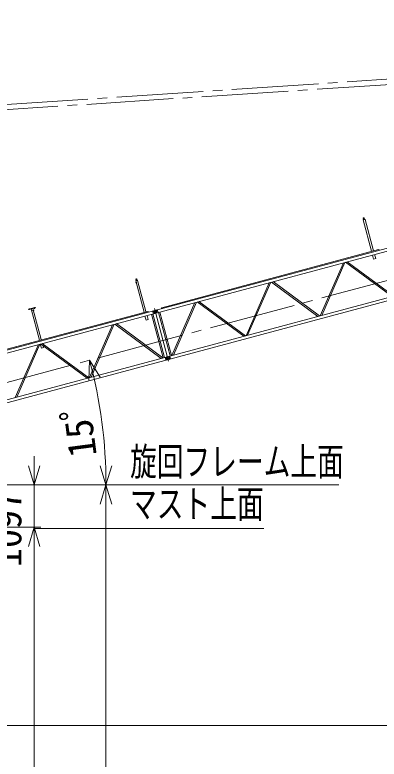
# Model space of a CAD drawing. Units: millimetres on the paper. Extents: x -210 to 210, y -146 to 148.
# Drawn here: x -122.1 to -84.2, y 21.5 to 98.8 of the extents above; entities that cross this region are included whole.
import ezdxf
from ezdxf.enums import TextEntityAlignment as Align

# ---------------------------------------------------------------- set-up
doc = ezdxf.new("R2010")
doc.units = ezdxf.units.MM
doc.linetypes.add('CHAIN2', pattern=[12, 9, -1, 1, -1])
doc.linetypes.add('DASHED1', pattern=[1.8, 1.2, -0.6])
doc.layers.add('1-1_MAIN0', color=3, linetype='Continuous', lineweight=18)
doc.styles.add('ＭＳ ゴシック', font='')
doc.styles.get('ＭＳ ゴシック').set_extended_font_data('MS Gothic')

msp = doc.modelspace()

# ---------------------------------------------------------------- linework, layer by layer
at = {"layer": '1-1_MAIN0', "linetype": 'CHAIN2'}
for p, q in [((17.215, 98.833), (-162.554, 86.888)), ((-159.721, 50.788), (18.106, 98.437)), ((-162.521, 86.388), (17.256, 98.209)), ((-109.552, 70.977), (-109.402, 71.017)), ((-120.526, 68.179), (-120.568, 68.334)), ((-120.297, 68.098), (-120.087, 68.154)), ((-120.062, 68.303), (-120.104, 68.458)), ((-106.12, 62.865), (-107.586, 68.336))]:
    msp.add_line(p, q, dxfattribs=at)
at = {"layer": '1-1_MAIN0'}
for p, q in [((-134.161, 61.004), (-19.628, 91.693)), ((-134.082, 60.71), (-19.561, 91.396)), ((-132.867, 56.175), (-18.343, 86.861)), ((-132.788, 55.88), (-18.258, 86.568)), ((-85.889, 77.695), (-85.889, 77.719)), ((-85.889, 77.524), (-85.688, 77.578)), ((-85.01, 74.273), (-85.882, 77.526)), ((-85.822, 77.599), (-85.873, 77.687)), ((-85.867, 77.725), (-85.807, 77.62)), ((-85.865, 77.695), (-85.865, 77.719)), ((-85.807, 77.741), (-85.807, 77.605)), ((-85.772, 77.726), (-85.784, 77.747)), ((-85.783, 77.741), (-85.783, 77.61)), ((-85.691, 77.591), (-85.712, 77.585)), ((-84.823, 74.323), (-85.694, 77.577)), ((-85.691, 77.591), (-85.688, 77.578)), ((-84.293, 74.444), (-106.819, 68.409)), ((-84.293, 74.444), (-84.244, 74.416)), ((-84.235, 74.382), (-84.244, 74.416)), ((-84.814, 73.448), (-84.93, 73.88)), ((-84.814, 73.448), (-84.58, 73.51)), ((-84.58, 73.51), (-84.696, 73.943)), ((-90.353, 67.566), (-87.947, 73.071)), ((-90.184, 67.611), (-87.779, 73.116)), ((-82.876, 69.57), (-87.712, 73.134)), ((-82.708, 69.615), (-87.544, 73.179)), ((-109.517, 71.206), (-109.538, 71.201)), ((-109.535, 71.359), (-109.535, 71.383)), ((-109.534, 71.377), (-109.468, 71.263)), ((-108.661, 67.956), (-109.528, 71.19)), ((-109.513, 71.389), (-109.445, 71.271)), ((-109.453, 71.405), (-109.453, 71.284)), ((-109.439, 71.378), (-109.451, 71.399)), ((-109.418, 71.39), (-109.43, 71.411)), ((-109.428, 71.274), (-109.428, 71.375)), ((-109.337, 71.255), (-109.357, 71.249)), ((-108.474, 68.007), (-109.34, 71.241)), ((-109.337, 71.255), (-109.334, 71.242)), ((-98.064, 65.5), (-95.659, 71.005)), ((-97.896, 65.545), (-95.491, 71.05)), ((-90.588, 67.503), (-95.424, 71.068)), ((-90.42, 67.548), (-95.256, 71.113)), ((-105.776, 63.434), (-103.371, 68.939)), ((-105.608, 63.479), (-103.203, 68.984)), ((-98.3, 65.437), (-103.136, 69.002)), ((-98.132, 65.482), (-102.968, 69.047)), ((-120.658, 68.208), (-119.963, 68.394)), ((-119.538, 65.042), (-120.404, 68.276)), ((-119.35, 65.092), (-120.216, 68.326)), ((-119.963, 68.394), (-119.972, 68.429)), ((-107.698, 67.779), (-107.776, 68.074)), ((-107.211, 67.91), (-107.29, 68.205)), ((-106.819, 68.409), (-106.847, 68.36)), ((-106.838, 68.326), (-106.847, 68.36)), ((-130.812, 61.98), (-108.287, 68.015)), ((-108.46, 67.112), (-108.576, 67.544)), ((-108.226, 67.174), (-108.342, 67.607)), ((-108.238, 67.987), (-108.287, 68.015)), ((-108.229, 67.953), (-108.238, 67.987)), ((-107.883, 67.73), (-106.668, 63.195)), ((-107.752, 67.765), (-106.537, 63.23)), ((-107.389, 67.862), (-107.329, 67.966)), ((-105.942, 63.389), (-107.157, 67.924)), ((-107.025, 67.959), (-105.81, 63.425)), ((-111.941, 66.642), (-114.346, 61.137)), ((-111.773, 66.687), (-114.178, 61.182)), ((-111.705, 66.705), (-106.87, 63.141)), ((-111.537, 66.75), (-106.701, 63.186)), ((-108.46, 67.112), (-108.226, 67.174)), ((-119.569, 64.914), (-119.588, 64.987)), ((-119.653, 64.576), (-122.058, 59.071)), ((-121.887, 64.293), (-121.906, 64.366)), ((-119.484, 64.621), (-121.89, 59.116)), ((-119.336, 64.198), (-119.452, 64.63)), ((-119.417, 64.639), (-114.582, 61.074)), ((-119.336, 64.198), (-119.102, 64.26)), ((-119.249, 64.684), (-114.413, 61.119)), ((-119.102, 64.26), (-119.151, 64.443)), ((-106.403, 62.95), (-106.482, 63.244)), ((-106.095, 63.032), (-106.035, 63.136)), ((-105.917, 63.08), (-105.996, 63.375)), ((-120.089, 52.988), (-120.089, 41.403)), ((-144.921, 49.988), (-111.921, 49.988)), ((-144.921, 49.988), (-111.921, 49.988)), ((-144.921, 49.988), (-119.389, 49.988)), ((-112.621, 49.988), (-88.421, 49.988)), ((-112.621, -118.2), (-112.621, 49.988)), ((-149.321, 45.6), (-119.389, 45.6)), ((-149.321, 45.6), (-119.389, 45.6)), ((-120.121, 45.452), (-96.221, 45.452)), ((-120.089, 45.6), (-120.089, -114.4)), ((-150.121, 24.988), (-54.121, 24.988))]:
    msp.add_line(p, q, dxfattribs=at)
at = {"layer": '1-1_MAIN0', "linetype": 'DASHED1'}
for p, q in [((-107.519, 67.827), (-107.623, 67.887)), ((-106.225, 62.997), (-106.329, 63.057))]:
    msp.add_line(p, q, dxfattribs=at)
at = {"layer": '1-1_MAIN0'}
for points in [[(-85.871, 77.542), (-85.892, 77.537), (-85.889, 77.524)], [(-109.538, 71.201), (-109.534, 71.189), (-109.334, 71.242)], [(-120.658, 68.208), (-120.667, 68.243), (-119.972, 68.429)], [(-107.468, 68.157), (-107.364, 68.097), (-107.329, 67.966)], [(-114.389, 60.864), (-114.327, 62.951), (-113.23, 61.175)], [(-106.174, 63.327), (-106.07, 63.267), (-106.035, 63.136)], [(-119.489, 51.988), (-120.089, 49.988), (-120.689, 51.988)], [(-113.221, 51.988), (-112.621, 49.988), (-112.021, 51.988)], [(-113.221, 47.988), (-112.621, 49.988), (-112.021, 47.988)], [(-119.489, 43.6), (-120.089, 45.6), (-120.689, 43.6)], [(-119.489, 43.6), (-120.089, 45.6), (-120.689, 43.6)]]:
    msp.add_lwpolyline(points, dxfattribs=at)
at = {"layer": '1-1_MAIN0', "linetype": 'DASHED1'}
for points in [[(-107.598, 68.122), (-107.658, 68.018), (-107.623, 67.887)], [(-106.304, 63.292), (-106.364, 63.189), (-106.329, 63.057)]]:
    msp.add_lwpolyline(points, dxfattribs=at)
at = {"layer": '1-1_MAIN0'}
for centre in [(-107.494, 67.992), (-106.2, 63.162)]:
    msp.add_circle(centre, 0.081, dxfattribs=at)
for centre, radius, start, end in [((-85.883, 77.694), 0.0068, 149.99976, 179.39083), ((-85.883, 77.695), 0.0066, 180.12861, 210.4808), ((-85.877, 77.719), 0.012, 0, 180), ((-85.881, 77.696), 0.0089, 210.06775, 235.11435), ((-85.88, 77.693), 0.0094, 125.65301, 149.16489), ((-85.878, 77.69), 0.0133, 106.55935, 125.25019), ((-85.879, 77.699), 0.0127, 234.27058, 253.91988), ((-85.877, 77.687), 0.0161, 89.96268, 106.49127), ((-85.877, 77.702), 0.0159, 253.3583, 270.18775), ((-85.877, 77.687), 0.0159, 73.3583, 90.18775), ((-85.877, 77.702), 0.0161, 269.96268, 286.49127), ((-85.777, 77.51), 0.1, 40.595, 169.405), ((-85.877, 77.699), 0.0133, 286.55935, 305.25019), ((-85.876, 77.69), 0.0127, 54.27058, 73.91988), ((-85.874, 77.693), 0.0089, 30.06775, 55.11435), ((-85.874, 77.696), 0.0094, 305.65301, 329.16489), ((-85.872, 77.695), 0.0066, 0.12861, 30.4808), ((-85.872, 77.695), 0.0068, 329.99976, 359.39083), ((-85.795, 77.741), 0.012, 0, 180), ((-85.92, 78.068), 0.383, 291.07058, 291.79282), ((-85.786, 77.726), 0.0159, 299.81225, 316.6417), ((-85.786, 77.725), 0.0151, 317.64048, 334.16906), ((-85.78, 77.722), 0.0085, 2.93935, 26.45124), ((-85.783, 77.723), 0.0118, 338.06353, 356.75437), ((-109.529, 71.359), 0.0066, 180.12861, 210.4808), ((-109.523, 71.383), 0.012, 30, 210), ((-109.527, 71.36), 0.0089, 210.06775, 235.11435), ((-109.524, 71.363), 0.0127, 234.27058, 253.91988), ((-109.523, 71.366), 0.0159, 253.3583, 270.18775), ((-109.523, 71.366), 0.0161, 269.96268, 286.49127), ((-109.423, 71.174), 0.1, 40.595, 169.405), ((-109.441, 71.405), 0.012, 30, 210), ((-109.433, 71.381), 0.0068, 179.99976, 209.39083), ((-109.427, 71.38), 0.0133, 136.55935, 155.25019), ((-109.43, 71.381), 0.0094, 155.65301, 179.16489), ((-109.433, 71.381), 0.0066, 210.12861, 240.4808), ((-109.425, 71.378), 0.0161, 119.96268, 136.49127), ((-109.432, 71.383), 0.0089, 240.06775, 265.11435), ((-109.425, 71.378), 0.0159, 103.3583, 120.18775), ((-109.431, 71.387), 0.0127, 264.27058, 283.91988), ((-109.425, 71.381), 0.0127, 84.27058, 103.91988), ((-109.432, 71.39), 0.0159, 283.3583, 300.18775), ((-109.425, 71.385), 0.0089, 60.06775, 85.11435), ((-109.432, 71.391), 0.0161, 299.96268, 316.49127), ((-109.424, 71.387), 0.0066, 30.12861, 60.4808), ((-109.43, 71.389), 0.0133, 316.55935, 335.25019), ((-109.424, 71.387), 0.0068, 359.99976, 29.39083), ((-109.427, 71.387), 0.0094, 335.65301, 359.16489), ((-162.706, 49.988), 50.086, 0, 15)]:
    msp.add_arc(centre, radius, start, end, dxfattribs=at)

# ---------------------------------------------------------------- texts
at = {"layer": '1-1_MAIN0', "color": 7, "style": 'ＭＳ ゴシック'}
for s, rotation, p in [('15ﾟ', 97.5, (-112.714, 53.191)), ('1097', 90, (-120.541, 41.453))]:
    msp.add_text(s, height=2.909, rotation=rotation, dxfattribs=at).set_placement(p, align=Align.BOTTOM_LEFT)
at = {"layer": '1-1_MAIN0', "style": 'ＭＳ ゴシック', "width": 0.7}
for s, p in [('旋回フレーム上面', (-110.121, 50.092)), ('マスト上面', (-110.121, 45.704))]:
    msp.add_text(s, height=2.909, dxfattribs=at).set_placement(p, align=Align.BOTTOM_LEFT)

doc.saveas('drawing.dxf')
